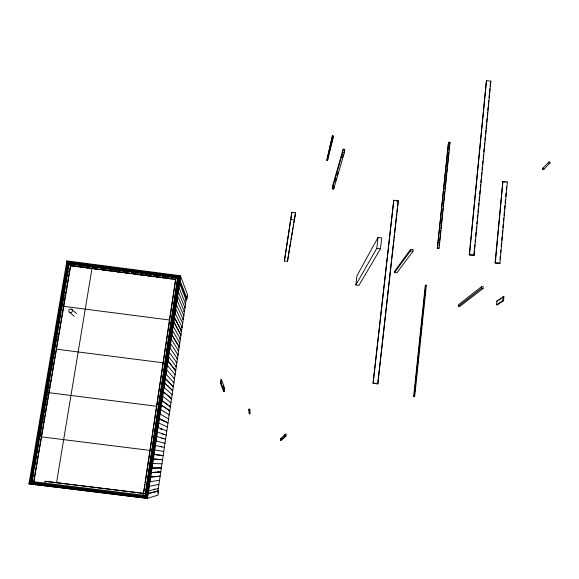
<?xml version="1.0" encoding="UTF-8"?>
<svg xmlns="http://www.w3.org/2000/svg" width="579" height="579" viewBox="0 0 579 579"><rect width="100%" height="100%" fill="white"/><g stroke="black" fill="none" stroke-linecap="round" stroke-linejoin="round"><path stroke-width="0.87" d="M499.909 263.279L507.356 182.023L502.876 181.415L495.045 262.938L499.909 263.279L495.045 262.938M496.5 304.807L496.847 301.015L503.122 296.766L503.904 296.868L503.549 300.762L497.26 304.909L496.5 304.807L502.767 300.66L503.549 300.762M502.767 300.66L503.122 296.766M495.363 262.678L502.876 181.415M499.995 259.081L500.242 256.41M500.567 252.842L500.813 250.164M501.139 246.596L501.465 243.028M501.711 240.357L502.036 236.789M502.283 234.111L502.608 230.543M502.854 227.873L503.18 224.305M503.426 221.627L503.759 218.059M503.998 215.381L504.331 211.82M504.57 209.142L504.902 205.574M505.149 202.896L505.474 199.335M505.72 196.657L506.046 193.089M506.372 189.521L506.618 186.843M458.373 306.24L481.424 288.313L481.583 286.627L483.183 286.837L483.024 288.523L459.806 306.429L458.373 306.24L458.517 304.713L481.583 286.627M473.883 254.565L474.317 250.063M474.49 248.261L474.838 244.664M475.098 241.957L475.359 239.257M475.62 236.558L476.054 232.056M476.228 230.254L476.575 226.65M476.835 223.95L477.096 221.25M477.357 218.544L477.704 214.947M477.964 212.247L478.312 208.643M478.572 205.943L478.833 203.236M479.094 200.537L479.441 196.932M479.701 194.233L480.049 190.636M480.309 187.929L480.657 184.332M480.831 182.53L481.178 178.925M481.439 176.226L481.786 172.622M482.046 169.922L482.394 166.318M482.568 164.516L482.922 160.919M483.183 158.219L483.53 154.615M483.791 151.915L484.138 148.311M484.312 146.509L484.659 142.904M484.92 140.205L485.267 136.608M485.528 133.901L485.875 130.304M486.049 128.502L486.396 124.898M486.657 122.198L487.004 118.594M487.265 115.894L487.612 112.29M487.786 110.488L488.133 106.891M488.394 104.191L488.741 100.587M489.002 97.887L489.349 94.283M489.523 92.481L489.87 88.876M490.131 86.177L490.478 82.573M474.085 255.194L490.869 81.19L486.461 80.582L469.251 254.861L474.085 255.194L469.251 254.861M469.533 254.586L486.461 80.582M437.369 248.225L448.522 142.26L450.013 142.463L439.135 248.138L437.369 248.225L448.522 142.26M439.164 245.742L439.533 242.16M439.722 240.372L440.178 235.899M440.366 234.111L440.735 230.536M440.916 228.741L441.285 225.166M441.466 223.378L442.479 213.535M442.667 211.748L443.036 208.172M443.217 206.385L443.586 202.802M443.767 201.014L444.231 196.542M444.419 194.754L444.781 191.179M444.969 189.384L445.338 185.808M445.519 184.021L446.532 174.178M446.72 172.39L447.089 168.815M447.27 167.027L448.284 157.184M448.472 155.396L448.834 151.821M449.022 150.026L449.391 146.451M449.572 144.663L450.013 142.463M413.638 396.644L425.268 285.628L425.724 285.15L426.339 285.23L414.702 396.535L413.638 396.644L414.702 396.535M414.079 396.456L425.724 285.15M414.26 396.724L414.448 394.936M414.825 391.353L415.013 389.566M415.389 385.983L415.671 383.298M416.605 374.345L416.793 372.55M417.169 368.975L417.358 367.18M417.727 363.598L417.915 361.81M418.291 358.227L418.574 355.542M418.95 351.96L419.131 350.172M419.507 346.589L419.695 344.802M420.072 341.219L420.26 339.424M420.636 335.849L420.817 334.054M421.194 330.471L421.382 328.684M421.758 325.101L422.04 322.416M422.409 318.834L422.598 317.046M422.974 313.463L423.162 311.676M423.539 308.093L423.727 306.298M424.096 302.723L424.284 300.928M424.66 297.345L424.943 294.66M394.56 272.528L410.446 250.888L410.612 249.317L413.16 249.658L412.993 251.228L396.854 272.832L394.56 272.528L394.719 271.11L410.612 249.317M377.783 383.863L398.309 200.841L393.771 200.233L373.093 383.262L377.783 383.863L379.375 369.532M379.578 367.745L391.542 260.282M391.737 258.495L393.235 245.062M393.43 243.274L393.829 239.692M394.031 237.897L394.429 234.314M394.632 232.526L396.724 213.723M396.919 211.928L397.324 208.346M397.52 206.558L398.309 200.841M373.093 383.262L393.771 200.233M355.846 284.962L376.784 248.311L378.022 237.433L381.713 237.926L380.475 248.804L358.922 285.367L355.846 284.962L356.917 275.85L378.022 237.433M332.245 188.855L332.614 185.91L343.144 149.201L344.758 149.418L344.353 152.726L333.67 189.043L332.245 188.855L342.739 152.509L343.144 149.201M333.67 189.043L334.04 186.105M326.846 160.318L332.498 135.638L333.309 135.747L332.918 138.851L327.598 160.419L326.846 160.318L332.498 135.638M327.598 160.419L327.873 158.233M280.446 440.293L285.006 436.059L285.244 434.192L286.164 434.308L285.932 436.175L281.242 440.395L280.446 440.293L280.649 438.679L285.244 434.192M287.481 261.404L295.558 212.804L291.852 212.312L284.39 260.999L287.481 261.404L290.086 244.714M284.39 260.999L291.852 212.312M248.999 409.838L249.093 409.15L249.773 409.237L249.846 413.84L249.216 413.761L248.999 409.838L249.687 409.925L249.846 413.84M249.216 413.761L249.296 413.116M249.687 409.925L249.773 409.237M224.276 391.614L224.695 388.596L221.54 379.607L220.831 379.52L220.36 382.878L223.639 391.534L224.276 391.614L221.069 382.972L221.54 379.607M147.659 493.554L158.624 490.912L158.002 495.139L147.182 498.418L28.95 483.885L66.896 260.912L180.409 275.727L187.545 294.74L186.966 298.677L186.489 298.619L179.772 281.401M180.619 276.299L147.507 498.324L67.15 488.444M157.937 491.079L186.481 297.628M157.806 493.091L158.132 490.854M186.489 298.619L186.872 296.007M140.473 496.739L140.574 495.812M173.555 276.791L173.649 275.93M144.974 484.522L143.201 495.284L175.85 277.58L177.71 278.094M145.242 482.734L175.698 279.643M148.224 481.75L149.136 481.822L147.073 495.667L31.519 481.453L32.793 481.54L31.961 481.598L68.959 263.64L177.601 277.811L145.018 495.508L145.749 495.313M145.286 496.326L145.423 495.4L146.328 495.508L178.752 277.5L179.628 277.616L177.065 294.762L176.19 294.646M145.821 492.722L146.089 490.934M146.357 489.154L146.625 487.366M146.892 485.578L147.16 483.798M147.558 481.12L147.826 479.332M148.094 477.545L148.362 475.764M148.629 473.977L149.027 471.299M149.295 469.511L149.563 467.731M149.831 465.943L150.099 464.155M150.359 462.375L150.764 459.697M151.032 457.909L151.828 452.554M152.096 450.766L152.501 448.088M152.769 446.308L153.565 440.952M153.833 439.164L154.231 436.486M155.034 431.131L155.302 429.343M155.57 427.563L155.968 424.885M156.771 419.529L157.039 417.741M157.307 415.961L158.11 410.605M159.044 404.352L159.84 398.996M160.245 396.318L160.513 394.538M160.781 392.75L161.042 390.963M161.309 389.182L161.715 386.504M161.982 384.717L162.243 382.929M162.511 381.148L162.779 379.361M163.046 377.573L163.452 374.895M163.712 373.115L163.98 371.327M164.248 369.54L164.516 367.759M164.914 365.081L165.181 363.294M165.449 361.506L165.717 359.725M165.985 357.938L166.253 356.15M166.52 354.37L166.918 351.692M167.186 349.904L167.454 348.117M167.722 346.336L167.99 344.548M168.257 342.761L168.655 340.083M168.923 338.302L169.191 336.515M169.459 334.727L169.727 332.947M169.994 331.159L170.392 328.481M170.66 326.694L170.928 324.913M171.196 323.125L171.456 321.338M171.724 319.557L172.129 316.879M172.397 315.092L172.665 313.304M172.926 311.524L173.193 309.736M173.461 307.948L173.866 305.271M174.127 303.49L174.395 301.702M174.663 299.915L174.93 298.134M175.198 296.347L175.596 293.669M175.864 291.881L176.132 290.101M176.4 288.313L176.667 286.525M175.958 277.927L178.737 278.608L177.869 278.499L177.999 277.638M146.545 489.964L146.813 488.177M148.282 478.363L148.55 476.582M150.012 466.768L150.316 464.988M151.785 455.181L152.016 453.393M161.121 392.714L161.353 390.926M161.621 389.16L161.881 387.394M164.523 369.749L164.783 367.983M172.614 315.635L172.882 313.847M174.351 304.033L174.619 302.245M151.575 459.668L151.843 457.895M151.662 459.806L152.197 456.238M161.266 395.537L161.534 393.756M161.802 391.969L162.069 390.181M176.342 294.675L176.609 292.887M149.252 481.062L149.708 478.022M149.939 476.466L151.423 466.529M151.647 465.017L152.552 458.93M152.784 457.388L153.124 455.123M153.355 453.581L153.688 451.316M153.015 449.702L153.92 449.774L154.26 447.516M155.505 439.186L154.6 445.229L153.696 445.15M155.729 437.688L156.627 431.659L155.729 431.543M156.858 430.125L157.191 427.888M157.416 426.354L157.756 424.118M158.921 416.301L157.98 422.59L157.083 422.511M168.59 418.885L159.319 413.623L160.658 404.641M160.933 402.832L161.194 401.059M161.867 396.586L161.331 400.132L160.434 400.053M162.931 389.428L162.004 395.66L161.107 395.587M164.921 376.089L165.319 373.455L164.429 373.339M165.456 372.536L165.847 369.901M166.115 368.114L166.506 365.479M166.643 364.567L165.753 364.452L166.636 364.604L167.563 358.401M175.48 366.652L176.284 366.717L167.961 355.745L168.612 351.381L167.729 351.265M169.01 348.732L169.922 342.602L169.039 342.486M170.06 341.697L170.573 338.223M170.711 337.318L171.102 334.713M171.623 331.217L171.232 333.815L170.349 333.736M174.221 313.804L175.126 307.753M175.256 306.863L175.77 303.425L174.894 303.316M175.907 302.535L176.291 299.965M176.552 298.221L176.935 295.652M147.167 496.869L147.413 495.211M147.182 498.418L180.409 275.727M131.382 495.624L131.484 494.69M164.827 275.647L164.921 274.786M169.285 275.358L169.155 276.212L169.321 275.365M122.285 494.509L122.393 493.576M156.084 274.511L156.185 273.65M126.939 494.133L126.801 495.059L126.975 494.14M160.419 275.076L160.549 274.222L160.455 275.083M113.187 493.388L113.296 492.454M147.348 273.368L147.442 272.506M151.814 273.078L151.684 273.932L151.85 273.085M99.631 490.775L99.487 491.701L99.675 490.782M134.19 271.652L134.321 270.798L134.219 271.66M104.046 492.266L104.227 491.339M138.598 272.231L138.699 271.37M108.599 492.823L108.743 491.897L108.635 492.83M143.071 271.935L142.941 272.796L143.107 271.942M90.375 490.579L90.556 489.66M125.469 270.516L125.571 269.655M94.934 491.144L95.115 490.218M129.848 271.088L129.949 270.227M81.255 489.458L81.444 488.538M116.676 269.365L116.842 268.518M85.815 490.022L86.003 489.096M121.054 269.937L121.192 269.083M72.129 488.336L72.317 487.417M107.904 268.222L108.085 267.368M76.841 487.974L76.696 488.9L76.877 487.974M112.29 268.794L112.427 267.939L112.326 268.801M62.995 487.214L63.191 486.295M99.139 267.078L99.313 266.224M103.525 267.65L103.663 266.796L103.561 267.657M53.861 486.092L54.05 485.173M90.36 265.935L90.541 265.081M56.525 482.763L91.938 268.699M58.428 486.657L58.624 485.73M94.753 266.506L94.927 265.652M143.672 493.395L45.205 481.272L44.894 483.125M44.721 484.97L44.873 484.044L44.757 484.97M81.726 263.93L81.581 264.791L81.762 263.937M49.295 485.528L49.483 484.609M85.974 265.363L86.148 264.509M32.431 481.569L32.634 482.466M35.37 463.974L35.666 462.216M36.513 457.497L36.817 455.716M39.994 436.696L40.291 434.93M40.595 433.164L40.892 431.398M42.846 419.913L43.143 418.139M43.439 416.373L43.743 414.607M44.04 412.841L44.344 411.076M44.938 407.536L44.641 409.31L44.923 407.167M45.69 403.122L46.045 401.334M46.291 399.59L46.646 397.773M46.892 396.05L47.254 394.205M47.492 392.519L47.789 390.745M48.093 388.972L48.39 387.192M48.694 385.419L48.998 383.645M51.553 368.555L51.857 366.775M52.161 365.002L52.457 363.228M53.304 358.546L53.608 356.765M53.905 354.985L54.209 353.197M56.206 341.154L56.503 339.41M56.778 338.042L57.097 335.914M62.583 303.555L62.879 301.797M63.133 300.602L63.437 298.822M63.741 297.041L64.037 295.254M67.215 276.538L67.504 274.555M67.801 272.796L68.098 271.044M69.335 264.053L69.48 263.199M70.841 265.059L33.792 481.822L70.718 263.865L70.985 264.169M35.572 483.841L35.768 482.922M72.795 263.64L72.976 262.786M40.146 484.406L40.342 483.479M77.188 264.212L77.369 263.365M67.49 261.686L29.811 483.233L30.506 483.183L33.814 463.699M67.895 262.113L30.463 482.227L145.112 496.369L147.616 495.675M34.118 461.926L44.8 399.061M45.104 397.288L46.61 388.437L45.249 388.104M46.754 387.546L48.868 375.112M49.172 373.339L59.282 313.825M59.586 312.045L68.04 262.309L66.896 260.912M31.194 482.358L31.034 483.284L146.726 497.47M31.382 482.343L68.452 263.944L68.742 264.263M32.453 480.693L32.75 478.92M33.046 477.176L33.35 475.373M33.647 473.651L33.944 471.892M34.704 467.405L35.008 465.632M35.29 463.974L35.608 462.085M35.884 460.45L36.209 458.546M36.484 456.932L36.81 455M37.078 453.408L37.975 448.132M38.163 447.031L38.576 444.607M38.764 443.485L39.068 441.712M39.365 439.946L39.669 438.173M39.915 436.689L42.021 424.313M42.224 423.111L43.121 417.799M43.367 416.359L43.722 414.253M43.968 412.82L44.322 410.714M45.169 405.749L47.181 393.879M47.42 392.497L47.471 390.224L49.584 390.564M48.021 388.943L48.39 386.779M48.622 385.39L48.991 383.218M49.222 381.836L49.526 380.063M49.743 378.767L50.127 376.509M50.351 375.206L50.735 372.956M50.952 371.646L52.993 359.639M53.217 358.292L53.594 356.085M53.825 354.732L54.194 352.531M54.426 351.171L54.73 349.39M54.947 348.109L55.331 345.829M55.541 344.606L55.939 342.269M56.134 341.111L56.431 339.366M56.691 337.818L57.024 335.863M57.299 334.257L57.618 332.368M57.9 330.696L58.211 328.872M58.508 327.142L58.805 325.362M59.101 323.625L59.992 318.378M60.165 317.35L60.469 315.569M60.773 313.789L61.07 312.009M61.374 310.228L63.415 298.221M63.639 296.875L64.008 294.711M64.247 293.314L64.602 291.194M64.848 289.753L65.203 287.676M65.456 286.192L65.753 284.412M65.948 283.283L66.361 280.851M66.542 279.766L66.846 278.007M67.113 276.4L67.439 274.489M67.721 272.839L68.032 270.972M68.322 269.278L68.633 267.455M68.93 265.718L69.227 263.937L71.883 264.285M290.39 242.941L290.694 241.168M290.998 239.395L292.974 227.873M293.278 226.099L293.582 224.326M293.886 222.553L294.19 220.78M294.494 219.007L295.558 212.804M327.967 157.51L328.821 154.028M329.248 152.284L330.529 147.066M330.956 145.322L332.237 140.096M332.664 138.359L333.091 136.615M335.531 180.981L336.283 178.426M337.275 175.01L338.027 172.455M342.515 157.097L343.26 154.542M344.259 151.126L344.758 149.418M490.565 81.675L490.869 81.19M507.023 182.385L507.356 182.023M426.339 285.23L425.268 285.628M542.617 168.438L548.791 162.106M543.659 169.452L549.855 163.14A0.745 0.702 34.9 0 0 549.493 161.939A0.745 0.702 34.9 0 0 548.624 162.786A0.745 0.702 34.9 0 0 549.855 163.14M499.004 300.168L501.103 298.757M502.5 297.809L503.904 296.868M147.616 497.578L29.073 483.139M146.892 497.491L179.606 276.321L179.823 276.892M146.646 496.818L144.974 497.296L178.014 276.494L178.954 278.919M148.21 493.626L158.624 490.912M145.459 493.612L44.887 481.294M148.637 490.876L158.306 488.575L157.488 488.51M153.399 489.458L155.034 489.045M149.317 486.302L158.921 484.428L158.103 484.362M149.997 481.728L159.529 480.288M150.678 477.168L160.144 476.155L148.912 477.147M28.95 483.885L65.362 488.22M157.358 472.073L159.073 471.972M152.038 468.071L161.353 467.933L152.038 468.035M152.711 463.526L161.968 463.786M153.392 458.995L162.569 459.704L153.392 458.959M38.272 436.298L39.184 436.371M41.674 436.906L152.451 450.723M154.065 454.472L163.169 455.601L154.072 454.435M152.335 454.254L153.24 454.334M37.497 440.858L38.409 440.937M151.655 458.821L152.559 458.894M36.723 445.432L37.635 445.512M150.967 463.388L151.879 463.468M150.287 467.97L151.191 468.042M35.167 454.558L36.079 454.674L35.16 454.595M34.378 459.19L35.297 459.263M33.596 463.793L34.516 463.866M32.815 468.397L33.734 468.476M147.536 486.353L148.448 486.432M32.033 473.014L32.952 473.086M146.849 490.97L147.761 491.043M31.244 477.639L32.163 477.711M46.733 386.54L47.63 386.649L46.725 386.577M170.168 402.658L170.971 402.731L162.685 396.239M159.768 404.533L160.665 404.612M45.965 391.057L46.87 391.136M169.567 406.69L170.378 406.762L162.026 400.639L170.371 406.791M49.164 392.714L156.706 406.27M159.095 409.02L159.992 409.092M168.974 410.728L169.785 410.793L161.367 405.083L169.777 410.829M158.422 413.507L159.326 413.587M168.38 414.767L169.184 414.839L160.759 409.606M44.431 400.046L45.343 400.125M157.756 418.009L167.99 422.938L158.646 418.118M43.671 404.518L44.576 404.634L43.671 404.555M285.006 436.059L285.932 436.175M280.649 438.679L281.445 438.781M42.904 409.064L43.809 409.143M42.129 413.587L43.041 413.667M41.37 418.081L42.274 418.19M41.362 418.118L42.267 418.226M155.049 436.074L155.954 436.153M40.595 422.648L41.507 422.728M154.376 440.612L155.281 440.684M39.821 427.193L40.733 427.266M164.175 443.217L164.986 443.282L156.084 440.937M39.046 431.739L39.958 431.818M55.027 337.709L55.924 337.789M178.042 354.818L177.246 354.717L178.035 354.847L170.407 343.289M167.07 355.665L167.961 355.745M54.281 342.117L55.179 342.196M373.252 383.146L377.949 383.747M176.653 358.705L177.456 358.777M54.426 346.611L53.536 346.495L54.426 346.647M176.067 362.678L176.87 362.743L169.133 352.061M56.532 349.202L163.206 362.809M53.681 351.033L52.783 350.917L53.673 351.069M165.087 368.91L165.985 368.989M174.894 370.625L175.698 370.698L167.859 360.855L175.69 370.726M174.315 374.577L175.111 374.678L167.208 365.24M174.308 374.613L175.104 374.714M220.36 382.878L221.069 382.972M173.722 378.601L174.525 378.673L166.549 369.67M163.763 377.776L164.66 377.848L163.336 386.743L172.158 394.69L171.355 394.617L172.158 394.69M51.422 364.336L50.525 364.22L51.415 364.372M224.695 388.596L224.059 388.516L223.176 386.063M173.128 382.596L173.932 382.668L165.934 374.114M163.104 382.183L163.995 382.292L172.752 390.673L171.949 390.608M163.104 382.212L163.995 382.328L172.745 390.709M49.765 368.671L50.663 368.787M49.758 368.707L50.655 368.823M49.005 373.166L49.91 373.238M161.773 391.122L162.67 391.201L171.565 398.707L170.762 398.634M48.245 377.624L49.15 377.703M47.485 382.097L48.39 382.176M184.773 303.751L185.562 303.823M184.194 307.637L184.99 307.71M174.25 307.637L175.133 307.717M62.46 294.016L63.35 294.096M183.623 311.531L184.419 311.603M173.599 311.972L174.482 312.052M61.721 298.359L62.612 298.438M183.044 315.432L183.84 315.504M172.955 316.308L173.838 316.387L181.531 331.166L180.735 331.094M61.873 302.781L60.983 302.665L61.859 302.853M182.472 319.34L183.261 319.413L176.154 304.192M62.959 306.248L169.625 320.013M173.186 320.737L172.31 320.621L173.179 320.773M60.238 307.058L61.128 307.167M171.652 325.007L172.535 325.087M59.499 311.415L60.39 311.495M181.314 327.171L182.11 327.244M171 329.371L171.883 329.444L173.83 316.423L181.524 331.195M58.761 315.779L59.651 315.859M180.156 335.024L180.952 335.089L173.599 321.49L180.945 335.125M58.016 320.151L58.906 320.23M179.57 338.954L180.373 339.026M169.698 338.107L170.581 338.187M57.27 324.529L58.168 324.609M178.991 342.898L179.787 342.963L172.325 330.196M56.525 328.915L57.422 328.995M178.412 346.807L179.208 346.908L171.702 334.582M178.412 346.843L179.201 346.944L171.695 334.619M56.677 333.388L55.787 333.272L56.67 333.424M178.621 350.86L177.833 350.758L178.621 350.896L171.058 338.932M496.847 301.015L497.607 301.109M66.78 261.599L180.308 276.415L180.518 276.986M180.018 276.748L68.583 262.215L68.438 263.076L177.883 277.355L178.542 279.035M67.338 262.215L179.628 276.871M78.071 265.095L80.778 265.45M86.915 266.246L89.673 266.608M94.116 267.187L91.453 266.839L94.116 267.252M95.788 267.404L98.568 267.766L95.839 267.476M100.239 267.983L103.011 268.345M104.69 268.569L107.462 268.931L104.741 268.634M109.142 269.148L111.913 269.51M113.6 269.727L116.357 270.089M118.051 270.306L120.808 270.668M122.502 270.892L125.252 271.247M126.953 271.471L129.703 271.826L126.678 271.537M131.404 272.05L134.154 272.412M135.855 272.629L138.598 272.991L135.638 272.702M140.313 273.216L143.049 273.57M144.764 273.795L147.493 274.149M149.216 274.374L151.944 274.728M153.667 274.953L156.395 275.307M158.118 275.539L160.839 275.894L158.038 275.626M162.569 276.118L165.29 276.473M167.027 276.697L169.734 277.052M171.478 277.276L174.185 277.631M67.584 263.836L71.948 264.357M78.078 265.153L80.785 265.508M86.973 266.318L89.658 266.666M100.29 268.055L103.026 268.41M108.758 269.199L111.935 269.575M113.643 269.8L116.393 270.154M118.094 270.379L120.845 270.733M122.198 270.95L125.303 271.319M131.447 272.116L134.118 272.47M140.118 273.288L143.02 273.628M144.598 273.874L147.471 274.207M149.078 274.46L151.922 274.786M153.558 275.039L156.373 275.372M162.518 276.212L164.508 276.429M166.998 276.798L168.967 277.015M171.478 277.377L173.418 277.594M71.564 265.956L74.235 266.304M76.023 266.535L78.693 266.883M80.481 267.122L83.152 267.469M84.932 267.701L87.61 268.048M89.39 268.28L92.068 268.627M93.849 268.859L96.519 269.213M98.307 269.445L100.978 269.792M102.765 270.024L105.436 270.371M107.216 270.603L109.894 270.95M111.675 271.189L114.353 271.537M116.133 271.768L118.804 272.116M120.591 272.347L123.262 272.695M125.042 272.926L127.72 273.281M129.501 273.512L131.288 273.744M133.959 274.091L136.63 274.439M138.417 274.67L141.088 275.025M142.875 275.257L144.656 275.488M147.327 275.836L150.004 276.183M151.785 276.415L154.463 276.762M156.243 277.001L158.024 277.232M160.701 277.58L163.372 277.927M165.16 278.159L167.83 278.506M169.611 278.738L171.398 278.977M174.069 279.324L175.85 279.556M178.115 281.785L178.991 281.864M66.86 268.128L67.743 268.207M177.471 286.077L178.346 286.156M66.129 272.427L67.012 272.506M176.827 290.376L177.71 290.455M65.398 276.697L66.281 276.813L65.398 276.733M176.182 294.682L177.058 294.798M64.667 281.01L65.55 281.126M64.66 281.047L65.543 281.162M185.345 299.864L186.141 299.936M64.819 285.44L63.936 285.331L64.812 285.476M290.911 219.528L294.617 220.02M437.615 247.935L439.135 248.138M410.446 250.888L412.993 251.228M376.784 248.311L380.475 248.804M481.424 288.313L483.024 288.523M396.608 200.985L398.12 201.188M332.114 138.743L332.918 138.851M342.739 152.509L344.353 152.726M503.448 181.907L505.235 182.146M153.92 449.811L163.785 451.468M160.282 446.59L161.932 446.916M154.593 445.265L164.385 447.372M161.534 438.115L163.973 438.846M156.757 436.443L165.594 439.2M162.163 433.888L163.777 434.438M157.423 431.948L166.195 435.126M161.997 429.307L160.397 428.641L161.99 429.336M158.089 427.468L166.795 431.058M157.973 422.627L167.396 426.991M161.679 420.028L164.045 421.215M157.032 404.12L158.82 404.345M162.663 391.238L171.565 398.736M69.437 312.233L74.213 316.272M71.774 309.374L76.486 313.485M68.959 263.64L69.292 264.01M169.785 347.69L177.449 358.814M172.976 325.861L180.366 339.055M174.887 312.848L182.103 327.273M175.502 308.535L182.682 323.357M176.79 299.893L183.833 315.541M177.413 295.565L184.412 311.64M178.057 291.28L184.983 307.738M178.679 286.96L185.562 303.852M177.601 277.811L177.869 278.499M179.316 282.69L186.134 299.965M179.975 280.649L186.966 298.677M249.093 409.15L249.259 412.328M543.826 168.786A0.731 0.688 35.1 0 1 543.16 169.647A0.731 0.688 35.1 0 1 542.443 168.75A0.731 0.688 35.1 0 1 543.478 168.351M136.029 495.255L135.891 496.181L136.065 495.255M117.841 493.019L117.703 493.945L117.877 493.019M67.714 486.852L67.562 487.779L67.75 486.852M160.745 472.059L149.599 472.558L160.752 472.023M36.861 450.086L35.949 449.977L36.853 450.122M161.454 402.767L160.738 402.68L161.454 402.767M46.103 395.623L45.205 395.515L46.103 395.66M157.307 427.099L156.41 426.991L157.3 427.136M167.302 360.152L166.419 360.037L167.295 360.189M52.928 355.455L52.03 355.347L52.921 355.492M52.175 359.892L51.278 359.783L52.168 359.928M173.345 386.671L172.542 386.569L173.338 386.7L165.283 378.478L173.338 386.7M163.336 386.743L162.446 386.627L163.329 386.779M64.081 289.768L63.198 289.652L64.074 289.804M169.271 346.951L168.388 346.835L169.271 346.987M76.327 264.864L73.649 264.516L76.363 264.936M85.222 266.029L82.493 265.674L85.207 266.087M175.589 279.302L70.428 265.587L175.589 279.302M176.421 299.075L175.546 298.959L176.414 299.111M70.305 312.595A1.86 1.788 -28.7 0 0 72.332 310.112A1.86 1.788 -28.7 0 0 69.183 309.707A1.86 1.788 -28.7 0 0 70.305 312.595"/></g></svg>
